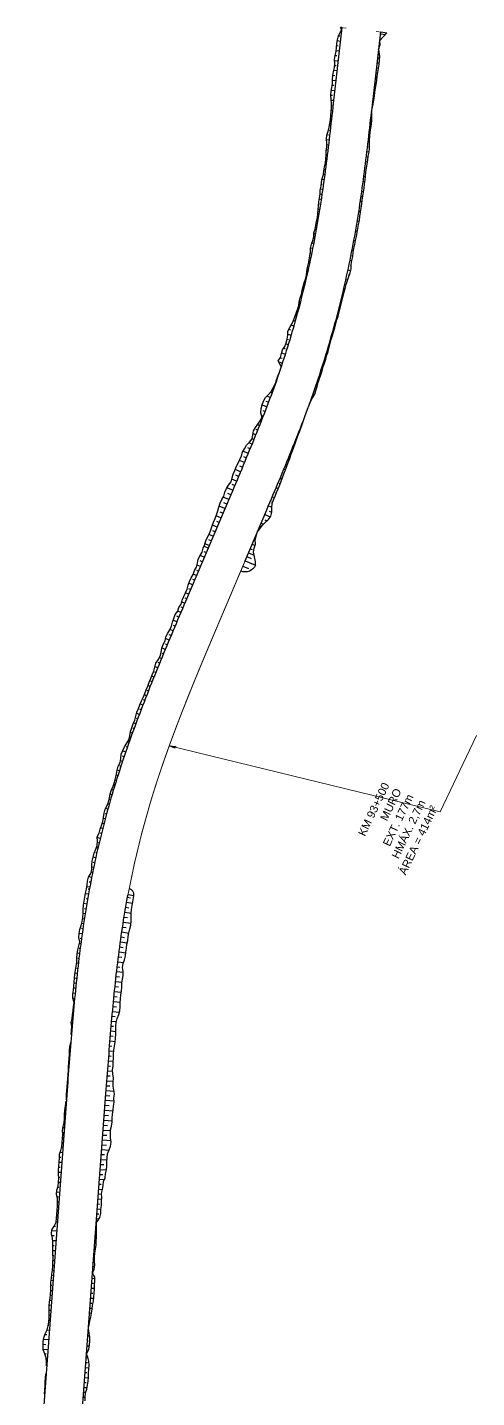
# Model space of a CAD drawing. Header units: metres. Extents: x 288738 to 324331, y 7399322 to 7465117.
# Drawn here: x 296490 to 296715, y 7460148 to 7460833 of the extents above; entities that cross this region are included whole.
import ezdxf

# ---------------------------------------------------------------- set-up
doc = ezdxf.new("R2010")
doc.units = ezdxf.units.M
doc.header["$LTSCALE"] = 10
for name, color, linetype in [('F-HZ-ATERRO-TALUDE', 110, 'Continuous'), ('F-HZ-MUROS', 210, 'Continuous'), ('F-HZ-PIANO-CORTE', 10, 'Continuous'), ('F-HZ-TALUDE', 2, 'Continuous')]:
    doc.layers.add(name, color=color, linetype=linetype)
doc.layers.add('U-HZ-MURO', color=210, linetype='Continuous', lineweight=13)
doc.layers.add('U-HZ-TEXTO-MUROS', color=2, linetype='Continuous', lineweight=0)
doc.styles.add('ARIAL', font='arial.ttf')
doc.styles.add('DIM', font='arial.ttf', dxfattribs={"width": 0.8})
doc.dimstyles.new('U-1_2000', dxfattribs={"dimscale": 2, "dimtxt": 1.5, "dimasz": 0.75, "dimexe": 0.75, "dimexo": 0.75, "dimgap": 0.25, "dimtad": 1, "dimzin": 4, "dimtxsty": 'DIM', "dimblk": 'ARCHTICK', "dimcen": 0.7, "dimdle": 0.75, "dimclrd": 256, "dimclre": 256, "dimclrt": 256, "dimaunit": 1, "dimadec": 3, "dimazin": 2, "dimtfac": 1, "dimtofl": 0, "dimtmove": 0, "dimatfit": 3, "dimldrblk": 'CLOSEDBLANK', "dimfxl": 0, "dimtolj": 1, "dimtzin": 0, "dimlwd": -1, "dimlwe": -1, "dimarcsym": 0})

# ---------------------------------------------------------------- blocks, each defined once
blk = doc.blocks.new('_ArchTick')
at = {"color": 0, "linetype": 'ByBlock', "const_width": 0.15}
blk.add_lwpolyline([(-0.5, -0.5), (0.5, 0.5)], dxfattribs=at)

msp = doc.modelspace()

# ---------------------------------------------------------------- linework, layer by layer
at = {"layer": 'F-HZ-ATERRO-TALUDE', "linetype": 'Continuous', "lineweight": -3}
for p, q in [((296666.79, 7460829.816), (296669.284, 7460829.531)), ((296666.898, 7460830.762), (296669.958, 7460830.413)), ((296665.703, 7460820.291), (296666.22, 7460820.232)), ((296666.123, 7460823.034), (296666.229, 7460823.022)), ((296666.296, 7460825.487), (296666.544, 7460825.459)), ((296664.862, 7460812.922), (296665.345, 7460812.867)), ((296665.145, 7460815.403), (296666.213, 7460815.282)), ((296665.429, 7460817.887), (296665.959, 7460817.826)), ((296664.296, 7460807.957), (296664.688, 7460807.913)), ((296664.579, 7460810.44), (296665.445, 7460810.341)), ((296663.446, 7460800.51), (296663.984, 7460800.448)), ((296663.729, 7460802.993), (296664.037, 7460802.958)), ((296664.012, 7460805.475), (296664.721, 7460805.394)), ((296662.597, 7460793.072), (296662.666, 7460793.064)), ((296662.879, 7460795.547), (296663.225, 7460795.507)), ((296663.162, 7460798.027), (296663.397, 7460798.001)), ((296611.691, 7460648.053), (296609.968, 7460648.692)), ((296612.555, 7460650.399), (296612.137, 7460650.552)), ((296613.409, 7460652.749), (296613.17, 7460652.835)), ((296609.933, 7460643.372), (296607.563, 7460644.274)), ((296609.039, 7460641.038), (296608.06, 7460641.414)), ((296610.817, 7460645.711), (296609.671, 7460646.142)), ((296630.083, 7460641.565), (296630.096, 7460641.56)), ((296630.946, 7460643.911), (296630.956, 7460643.908)), ((296606.306, 7460634.053), (296605.29, 7460634.457)), ((296607.225, 7460636.378), (296606.96, 7460636.482)), ((296608.136, 7460638.706), (296607.375, 7460639.003)), ((296629.21, 7460639.223), (296629.227, 7460639.217)), ((296604.447, 7460629.412), (296603.06, 7460629.972)), ((296605.38, 7460631.731), (296604.631, 7460632.031)), ((296600.657, 7460620.158), (296598.113, 7460621.213)), ((296601.612, 7460622.468), (296600.501, 7460622.927)), ((296602.563, 7460624.781), (296600.974, 7460625.432)), ((296603.508, 7460627.095), (296603.049, 7460627.282)), ((296598.734, 7460615.543), (296596.259, 7460616.578)), ((296597.767, 7460613.237), (296596.45, 7460613.791)), ((296599.698, 7460617.849), (296598.483, 7460618.356)), ((296594.851, 7460606.327), (296592.492, 7460607.326)), ((296596.797, 7460610.933), (296594.162, 7460612.044)), ((296595.825, 7460608.63), (296594.496, 7460609.191)), ((296592.9, 7460601.724), (296589.994, 7460602.957)), ((296591.923, 7460599.422), (296590.448, 7460600.049)), ((296593.876, 7460604.025), (296592.678, 7460604.533)), ((296588.992, 7460592.519), (296586.085, 7460593.753)), ((296590.946, 7460597.121), (296588.16, 7460598.304)), ((296589.969, 7460594.82), (296588.506, 7460595.441)), ((296587.039, 7460587.916), (296584.645, 7460588.932)), ((296588.016, 7460590.217), (296586.7, 7460590.776)), ((296583.131, 7460578.711), (296580.968, 7460579.63)), ((296585.085, 7460583.314), (296582.817, 7460584.276)), ((296584.108, 7460581.012), (296583.004, 7460581.481)), ((296586.062, 7460585.615), (296584.898, 7460586.109)), ((296580.639, 7460572.84), (296578.537, 7460573.733)), ((296581.178, 7460574.109), (296579.05, 7460575.012)), ((296582.155, 7460576.41), (296581.023, 7460576.89)), ((296602.622, 7460574.721), (296604.071, 7460574.106)), ((296603.533, 7460576.868), (296603.872, 7460576.724)), ((296578.686, 7460568.238), (296576.655, 7460569.099)), ((296577.709, 7460565.936), (296576.667, 7460566.379)), ((296579.663, 7460570.539), (296578.696, 7460570.949)), ((296599.14, 7460566.519), (296604.283, 7460564.336)), ((296600.001, 7460568.547), (296602.082, 7460567.664)), ((296600.799, 7460570.428), (296603.636, 7460569.224)), ((296601.66, 7460572.456), (296602.574, 7460572.068)), ((296574.778, 7460559.033), (296573.215, 7460559.696)), ((296575.755, 7460561.334), (296574.921, 7460561.688)), ((296576.732, 7460563.635), (296575.075, 7460564.339)), ((296597.972, 7460563.767), (296600.808, 7460562.563)), ((296572.825, 7460554.43), (296570.994, 7460555.207)), ((296571.848, 7460552.129), (296571.04, 7460552.472)), ((296573.802, 7460556.731), (296572.911, 7460557.109)), ((296568.917, 7460545.225), (296567.415, 7460545.863)), ((296569.894, 7460547.526), (296569.112, 7460547.858)), ((296570.871, 7460549.828), (296569.377, 7460550.462)), ((296565.989, 7460538.32), (296565.012, 7460538.734)), ((296566.964, 7460540.622), (296565.439, 7460541.269)), ((296567.941, 7460542.924), (296567.118, 7460543.273)), ((296563.069, 7460531.412), (296561.48, 7460532.082)), ((296565.014, 7460536.018), (296563.17, 7460536.799)), ((296564.04, 7460533.716), (296563.226, 7460534.06)), ((296561.131, 7460526.803), (296559.303, 7460527.569)), ((296560.166, 7460524.497), (296559.305, 7460524.856)), ((296562.099, 7460529.108), (296561.154, 7460529.505)), ((296557.289, 7460517.571), (296556.182, 7460518.027)), ((296559.203, 7460522.19), (296557.472, 7460522.91)), ((296558.244, 7460519.881), (296557.66, 7460520.123)), ((296555.389, 7460512.946), (296554.061, 7460513.488)), ((296556.337, 7460515.259), (296555.629, 7460515.55)), ((296552.575, 7460505.994), (296552.003, 7460506.223)), ((296553.508, 7460508.313), (296552.425, 7460508.75)), ((296554.446, 7460510.63), (296553.91, 7460510.848)), ((296549.809, 7460499.022), (296548.731, 7460499.445)), ((296550.725, 7460501.348), (296550.151, 7460501.575)), ((296551.646, 7460503.673), (296550.512, 7460504.124)), ((296547.099, 7460492.029), (296546.402, 7460492.295)), ((296547.995, 7460494.363), (296546.619, 7460494.894)), ((296548.899, 7460496.694), (296548.27, 7460496.938)), ((296544.457, 7460485.01), (296543.355, 7460485.418)), ((296545.33, 7460487.352), (296544.763, 7460487.565)), ((296546.211, 7460489.692), (296544.793, 7460490.229)), ((296541.888, 7460477.964), (296541.564, 7460478.079)), ((296542.736, 7460480.315), (296541.728, 7460480.681)), ((296543.591, 7460482.665), (296543.065, 7460482.857)), ((296539.403, 7460470.887), (296537.84, 7460471.425)), ((296540.22, 7460473.25), (296539.582, 7460473.473)), ((296541.05, 7460475.608), (296540.331, 7460475.862)), ((296537.007, 7460463.78), (296536.441, 7460463.967)), ((296537.796, 7460466.153), (296536.795, 7460466.487)), ((296538.594, 7460468.522), (296537.87, 7460468.768)), ((296534.714, 7460456.639), (296534.113, 7460456.828)), ((296535.467, 7460459.023), (296535.097, 7460459.141)), ((296536.232, 7460461.404), (296535.099, 7460461.771)), ((296532.526, 7460449.466), (296532.032, 7460449.612)), ((296533.244, 7460451.861), (296532.307, 7460452.143)), ((296533.973, 7460454.252), (296533.662, 7460454.348)), ((296530.456, 7460442.257), (296529.284, 7460442.583)), ((296531.133, 7460444.664), (296530.73, 7460444.778)), ((296531.823, 7460447.067), (296531.11, 7460447.274)), ((296529.141, 7460437.433), (296528.227, 7460437.677)), ((296529.791, 7460439.847), (296529.173, 7460440.016)), ((296527.267, 7460430.171), (296526.7, 7460430.313)), ((296527.879, 7460432.595), (296526.834, 7460432.862)), ((296528.504, 7460435.016), (296528.055, 7460435.133)), ((296525.513, 7460422.879), (296524.731, 7460423.061)), ((296526.669, 7460427.744), (296525.186, 7460428.105)), ((296526.085, 7460425.313), (296525.627, 7460425.422)), ((296524.408, 7460418.003), (296523.177, 7460418.275)), ((296523.877, 7460415.56), (296523.209, 7460415.704)), ((296524.954, 7460420.443), (296524.389, 7460420.571)), ((296522.36, 7460408.215), (296520.945, 7460408.495)), ((296523.358, 7460413.114), (296522.489, 7460413.296)), ((296522.853, 7460410.666), (296522.515, 7460410.735)), ((296521.416, 7460403.305), (296520.029, 7460403.564)), ((296521.224, 7460402.261), (296520.558, 7460402.384)), ((296521.882, 7460405.761), (296521.067, 7460405.918)), ((296519.922, 7460394.875), (296518.416, 7460395.129)), ((296520.776, 7460399.801), (296519.326, 7460400.061)), ((296520.344, 7460397.339), (296519.605, 7460397.467)), ((296539.868, 7460395.79), (296542.814, 7460395.267)), ((296540.315, 7460398.266), (296541.771, 7460397.999)), ((296540.584, 7460399.727), (296543.473, 7460399.188)), ((296519.113, 7460389.941), (296518.09, 7460390.103)), ((296519.513, 7460392.409), (296518.863, 7460392.515)), ((296538.612, 7460388.379), (296540.355, 7460388.097)), ((296539.015, 7460390.842), (296542.18, 7460390.313)), ((296539.435, 7460393.312), (296540.917, 7460393.057)), ((296517.99, 7460382.525), (296517.325, 7460382.622)), ((296518.353, 7460384.999), (296517.37, 7460385.146)), ((296518.729, 7460387.47), (296518.302, 7460387.536)), ((296537.464, 7460380.949), (296540.987, 7460380.43)), ((296537.836, 7460383.43), (296539.695, 7460383.147)), ((296538.219, 7460385.909), (296541.99, 7460385.318)), ((296517.636, 7460380.051), (296516.118, 7460380.264)), ((296516.96, 7460375.096), (296516.244, 7460375.191)), ((296517.293, 7460377.574), (296516.65, 7460377.662)), ((296536.754, 7460375.972), (296540.146, 7460375.503)), ((296537.104, 7460378.46), (296538.833, 7460378.214)), ((296516.323, 7460370.137), (296515.215, 7460370.275)), ((296516.017, 7460367.656), (296515.514, 7460367.717)), ((296516.637, 7460372.617), (296516.157, 7460372.679)), ((296535.77, 7460368.503), (296537.436, 7460368.294)), ((296536.087, 7460370.991), (296539.406, 7460370.56)), ((296536.415, 7460373.482), (296538.083, 7460373.259)), ((296515.722, 7460365.173), (296514.817, 7460365.28)), ((296515.434, 7460362.69), (296514.941, 7460362.746)), ((296534.887, 7460361.176), (296538.174, 7460360.798)), ((296535.169, 7460363.589), (296536.509, 7460363.43)), ((296535.467, 7460366.061), (296538.349, 7460365.709)), ((296514.618, 7460355.235), (296513.533, 7460355.348)), ((296515.155, 7460360.206), (296514.015, 7460360.332)), ((296514.881, 7460357.721), (296514.322, 7460357.781)), ((296534.064, 7460353.719), (296535.727, 7460353.543)), ((296534.331, 7460356.21), (296537.574, 7460355.858)), ((296534.606, 7460358.699), (296536.314, 7460358.508)), ((296514.111, 7460350.26), (296513.088, 7460350.362)), ((296513.866, 7460347.772), (296513.394, 7460347.818)), ((296514.361, 7460352.748), (296513.849, 7460352.8)), ((296533.554, 7460348.732), (296535.197, 7460348.568)), ((296533.806, 7460351.225), (296537.193, 7460350.878)), ((296513.17, 7460340.305), (296512.93, 7460340.326)), ((296513.396, 7460342.795), (296513.296, 7460342.804)), ((296513.629, 7460345.284), (296513.501, 7460345.296)), ((296532.838, 7460341.271), (296536.36, 7460340.946)), ((296533.07, 7460343.755), (296534.871, 7460343.585)), ((296533.308, 7460346.236), (296536.645, 7460345.912)), ((296512.731, 7460335.324), (296512.252, 7460335.365)), ((296512.948, 7460337.815), (296512.779, 7460337.83)), ((296532.183, 7460333.937), (296533.301, 7460333.841)), ((296532.4, 7460336.425), (296534.78, 7460336.215)), ((296532.618, 7460338.856), (296534.07, 7460338.725)), ((296512.311, 7460330.342), (296512.211, 7460330.35)), ((296512.519, 7460332.833), (296512.446, 7460332.839)), ((296531.559, 7460326.469), (296534.094, 7460326.263)), ((296531.764, 7460328.964), (296533.054, 7460328.857)), ((296531.972, 7460331.452), (296534.424, 7460331.245)), ((296511.513, 7460320.374), (296511.278, 7460320.392)), ((296511.708, 7460322.866), (296511.533, 7460322.88)), ((296511.906, 7460325.358), (296511.849, 7460325.363)), ((296531.16, 7460321.488), (296533.434, 7460321.309)), ((296531.358, 7460323.981), (296532.537, 7460323.886)), ((296511.13, 7460315.388), (296510.877, 7460315.408)), ((296511.32, 7460317.881), (296511.254, 7460317.886)), ((296530.582, 7460314.01), (296531.849, 7460313.914)), ((296530.772, 7460316.502), (296533.223, 7460316.314)), ((296530.964, 7460318.995), (296532.134, 7460318.904)), ((296530.024, 7460306.597), (296533.088, 7460306.369)), ((296530.21, 7460309.075), (296531.666, 7460308.966)), ((296530.395, 7460311.531), (296532.872, 7460311.344)), ((296529.478, 7460299.26), (296531.54, 7460299.106)), ((296529.66, 7460301.717), (296533.6, 7460301.424)), ((296529.839, 7460304.115), (296531.471, 7460303.994)), ((296529.112, 7460294.344), (296531.2, 7460294.189)), ((296529.295, 7460296.806), (296533.597, 7460296.487)), ((296528.559, 7460286.893), (296532.66, 7460286.588)), ((296528.743, 7460289.368), (296530.723, 7460289.221)), ((296528.927, 7460291.854), (296533.083, 7460291.545)), ((296528.007, 7460279.466), (296529.893, 7460279.326)), ((296528.192, 7460281.955), (296531.837, 7460281.684)), ((296528.375, 7460284.424), (296530.353, 7460284.277)), ((296527.465, 7460272.171), (296531.031, 7460271.906)), ((296527.642, 7460274.553), (296529.78, 7460274.394)), ((296527.825, 7460277.018), (296532.024, 7460276.706)), ((296526.915, 7460264.775), (296528.406, 7460264.664)), ((296527.1, 7460267.265), (296530.027, 7460267.048)), ((296527.286, 7460269.757), (296528.786, 7460269.646)), ((296526.546, 7460259.803), (296527.923, 7460259.701)), ((296526.73, 7460262.283), (296529.72, 7460262.061)), ((296525.999, 7460252.437), (296527.868, 7460252.298)), ((296526.184, 7460254.926), (296527.181, 7460254.852)), ((296526.365, 7460257.361), (296528.787, 7460257.181)), ((296525.448, 7460245.019), (296526.365, 7460244.951)), ((296525.633, 7460247.51), (296527.361, 7460247.382)), ((296525.817, 7460249.99), (296526.561, 7460249.935)), ((296524.903, 7460237.69), (296526.055, 7460237.605)), ((296525.08, 7460240.066), (296526.013, 7460239.996)), ((296525.263, 7460242.534), (296526.962, 7460242.408)), ((296522.322, 7460202.947), (296523.763, 7460202.84)), ((296522.507, 7460205.439), (296523.22, 7460205.386)), ((296522.691, 7460207.923), (296524.003, 7460207.826)), ((296521.951, 7460197.964), (296523.461, 7460197.852)), ((296522.137, 7460200.455), (296522.899, 7460200.399)), ((296521.398, 7460190.514), (296521.888, 7460190.478)), ((296521.583, 7460193.007), (296522.617, 7460192.93)), ((296521.767, 7460195.488), (296522.385, 7460195.442)), ((296521.032, 7460185.595), (296521.134, 7460185.587)), ((296521.215, 7460188.047), (296521.849, 7460188)), ((296519.376, 7460163.299), (296520.959, 7460163.182)), ((296519.561, 7460165.786), (296520.299, 7460165.731)), ((296519.739, 7460168.184), (296520.586, 7460168.121)), ((296518.821, 7460155.827), (296519.692, 7460155.763)), ((296519.006, 7460158.317), (296520.753, 7460158.187)), ((296519.191, 7460160.807), (296520.01, 7460160.747)), ((296518.272, 7460148.443), (296519.188, 7460148.375)), ((296518.456, 7460150.924), (296518.9, 7460150.891)), ((296518.637, 7460153.356), (296520.066, 7460153.25))]:
    msp.add_line(p, q, dxfattribs=at)
at = {"layer": 'F-HZ-MUROS', "linetype": 'Continuous', "lineweight": -3, "const_width": 0.5}
msp.add_lwpolyline([(296540.584, 7460399.727, -0.0266276), (296551.629, 7460445.292, -0.0051084), (296554.435, 7460454.324, -0.0047587), (296557.643, 7460463.972, -0.0040513), (296560.759, 7460472.821, -0.0036873), (296564.339, 7460482.504, -0.0029588), (296567.653, 7460491.116, -0.002589), (296571.555, 7460500.93, -0.0018519), (296574.888, 7460509.099, -0.0014807), (296579.13, 7460519.303, -0.0007409), (296581.707, 7460525.425, -0.0003702), (296586.901, 7460537.686), (296599.128, 7460566.489)], format="xyb", dxfattribs=at)
at = {"layer": 'F-HZ-PIANO-CORTE'}
for p, q in [((296647.523, 7460832.973), (296646.866, 7460833.048)), ((296645.272, 7460826.42), (296646.756, 7460826.251)), ((296645.802, 7460828.863), (296646.42, 7460828.792)), ((296644.704, 7460821.467), (296646.191, 7460821.297)), ((296644.841, 7460823.96), (296645.657, 7460823.867)), ((296643.872, 7460816.576), (296645.63, 7460816.376)), ((296643.886, 7460814.087), (296644.618, 7460814.003)), ((296644.111, 7460819.056), (296645.011, 7460818.954)), ((296642.794, 7460806.676), (296644.501, 7460806.481)), ((296643.047, 7460809.161), (296643.916, 7460809.062)), ((296643.464, 7460811.625), (296645.067, 7460811.443)), ((296642.027, 7460799.229), (296642.84, 7460799.136)), ((296642.246, 7460801.717), (296643.935, 7460801.524)), ((296642.64, 7460804.185), (296643.429, 7460804.095)), ((296642.208, 7460796.737), (296643.374, 7460796.604)), ((296642.335, 7460794.241), (296642.715, 7460794.198)), ((296641.712, 7460786.776), (296642.244, 7460786.715)), ((296642.048, 7460789.253), (296642.288, 7460789.226)), ((296642.238, 7460791.746), (296642.812, 7460791.68)), ((296661.768, 7460785.816), (296662.352, 7460785.749)), ((296662.275, 7460788.271), (296662.498, 7460788.245)), ((296640.123, 7460779.463), (296640.754, 7460779.389)), ((296640.828, 7460781.862), (296641.671, 7460781.763)), ((296641.331, 7460784.306), (296641.645, 7460784.269)), ((296661.198, 7460780.859), (296661.628, 7460780.809)), ((296661.213, 7460778.349), (296661.516, 7460778.313)), ((296661.79, 7460783.299), (296662.096, 7460783.263)), ((296639.69, 7460772.012), (296640.501, 7460771.913)), ((296639.825, 7460776.989), (296641.093, 7460776.839)), ((296639.918, 7460774.492), (296640.359, 7460774.439)), ((296660.618, 7460775.904), (296661.322, 7460775.821)), ((296660.783, 7460773.377), (296661.241, 7460773.323)), ((296639.076, 7460764.561), (296639.325, 7460764.529)), ((296639.474, 7460767.028), (296639.889, 7460766.976)), ((296639.589, 7460769.524), (296639.894, 7460769.486)), ((296659.42, 7460766.001), (296660.284, 7460765.894)), ((296660.028, 7460770.956), (296661.074, 7460770.83)), ((296660.185, 7460768.424), (296660.644, 7460768.367)), ((296638.254, 7460759.629), (296638.589, 7460759.584)), ((296638.648, 7460762.098), (296639.253, 7460762.019)), ((296658.791, 7460761.046), (296659.57, 7460760.945)), ((296658.872, 7460758.516), (296659.277, 7460758.463)), ((296659.529, 7460763.47), (296659.95, 7460763.416)), ((296636.814, 7460752.288), (296637.899, 7460752.132)), ((296637.173, 7460754.759), (296637.711, 7460754.684)), ((296637.598, 7460757.218), (296638.592, 7460757.083)), ((296657.456, 7460751.147), (296658.288, 7460751.03)), ((296658.137, 7460756.094), (296658.966, 7460755.982)), ((296658.226, 7460753.561), (296658.652, 7460753.502)), ((296635.846, 7460744.871), (296636.32, 7460744.798)), ((296636.253, 7460747.328), (296637.172, 7460747.19)), ((296636.608, 7460749.8), (296637.075, 7460749.732)), ((296656.742, 7460746.204), (296657.591, 7460746.079)), ((296657.518, 7460748.615), (296657.933, 7460748.555)), ((296635.127, 7460737.412), (296635.597, 7460737.332)), ((296635.438, 7460739.889), (296635.723, 7460739.842)), ((296635.692, 7460742.376), (296636.407, 7460742.262)), ((296655.991, 7460741.268), (296656.847, 7460741.135)), ((296656.078, 7460738.729), (296656.554, 7460738.653)), ((296656.809, 7460743.669), (296657.246, 7460743.603)), ((296634.185, 7460732.507), (296634.741, 7460732.407)), ((296634.58, 7460734.973), (296634.878, 7460734.921)), ((296654.369, 7460731.425), (296655.291, 7460731.264)), ((296655.202, 7460736.344), (296656.214, 7460736.178)), ((296655.254, 7460733.806), (296655.717, 7460733.728)), ((296632.531, 7460725.305), (296632.956, 7460725.222)), ((296633.306, 7460727.677), (296633.849, 7460727.574)), ((296633.424, 7460730.152), (296633.862, 7460730.071)), ((296653.394, 7460723.994), (296653.759, 7460723.925)), ((296653.489, 7460726.514), (296654.338, 7460726.357)), ((296654.391, 7460728.886), (296654.848, 7460728.804)), ((296631.346, 7460717.937), (296631.896, 7460717.821)), ((296631.676, 7460720.415), (296632.041, 7460720.34)), ((296631.846, 7460722.905), (296632.898, 7460722.695)), ((296651.585, 7460716.723), (296652.456, 7460716.545)), ((296652.526, 7460719.079), (296652.973, 7460718.99)), ((296652.56, 7460721.614), (296653.326, 7460721.465)), ((296629.899, 7460710.59), (296630.097, 7460710.545)), ((296630.262, 7460713.063), (296630.841, 7460712.935)), ((296630.904, 7460715.479), (296631.139, 7460715.428)), ((296650.569, 7460711.881), (296651.893, 7460711.597)), ((296651.591, 7460714.182), (296652.101, 7460714.075)), ((296628.099, 7460703.324), (296628.582, 7460703.206)), ((296628.78, 7460705.729), (296628.973, 7460705.683)), ((296629.456, 7460708.135), (296629.737, 7460708.07)), ((296649.282, 7460704.542), (296649.61, 7460704.466)), ((296649.505, 7460707.043), (296650.348, 7460706.853)), ((296650.643, 7460709.316), (296651.245, 7460709.184)), ((296626.166, 7460696.082), (296626.46, 7460696.006)), ((296626.884, 7460698.476), (296627.376, 7460698.352)), ((296627.469, 7460700.906), (296627.727, 7460700.842)), ((296647.22, 7460697.332), (296647.725, 7460697.208)), ((296648.094, 7460699.689), (296648.38, 7460699.621)), ((296648.387, 7460702.186), (296649.022, 7460702.037)), ((296624.941, 7460691.274), (296625.212, 7460691.2)), ((296625.802, 7460693.62), (296626.128, 7460693.534)), ((296645.616, 7460690.01), (296645.852, 7460689.948)), ((296646.005, 7460692.489), (296646.469, 7460692.371)), ((296646.888, 7460694.841), (296647.157, 7460694.774)), ((296622.238, 7460684.301), (296623.485, 7460683.944)), ((296623.363, 7460686.531), (296623.76, 7460686.419)), ((296624.147, 7460688.904), (296624.826, 7460688.717)), ((296643.433, 7460682.836), (296643.869, 7460682.715)), ((296644.316, 7460685.185), (296644.538, 7460685.124)), ((296644.742, 7460687.657), (296645.201, 7460687.534)), ((296620.208, 7460677.297), (296620.814, 7460677.114)), ((296620.452, 7460679.783), (296622.126, 7460679.285)), ((296620.956, 7460682.156), (296621.884, 7460681.885)), ((296641.582, 7460675.572), (296641.785, 7460675.513)), ((296642.075, 7460678.029), (296642.459, 7460677.919)), ((296642.972, 7460680.371), (296643.185, 7460680.31)), ((296617.371, 7460670.389), (296619.203, 7460669.804)), ((296618.342, 7460672.677), (296619.148, 7460672.425)), ((296619.403, 7460674.931), (296620.688, 7460674.535)), ((296640.206, 7460670.769), (296640.461, 7460670.692)), ((296640.672, 7460673.237), (296641.114, 7460673.105)), ((296616.007, 7460665.863), (296617.738, 7460665.292)), ((296616.745, 7460667.98), (296617.592, 7460667.705)), ((296637.723, 7460663.696), (296638.279, 7460663.518)), ((296638.774, 7460665.983), (296639.07, 7460665.89)), ((296639.22, 7460668.459), (296639.769, 7460668.29)), ((296615.518, 7460658.814), (296615.532, 7460658.809)), ((296635.647, 7460656.497), (296635.903, 7460656.411)), ((296636.179, 7460658.95), (296636.751, 7460658.761)), ((296637.261, 7460661.222), (296637.565, 7460661.123)), ((296632.959, 7460649.518), (296633.67, 7460649.267)), ((296634.153, 7460651.735), (296634.526, 7460651.605)), ((296634.59, 7460654.22), (296635.189, 7460654.016)), ((296632.286, 7460647.147), (296632.437, 7460647.093)), ((296627.798, 7460635.494), (296627.92, 7460635.448)), ((296625.212, 7460628.456), (296625.341, 7460628.405)), ((296625.997, 7460630.833), (296626.238, 7460630.739)), ((296626.991, 7460633.127), (296627.081, 7460633.093)), ((296622.302, 7460621.548), (296622.731, 7460621.375)), ((296623.403, 7460623.797), (296623.571, 7460623.729)), ((296624.163, 7460626.184), (296624.453, 7460626.068)), ((296619.835, 7460614.466), (296620.202, 7460614.315)), ((296620.418, 7460616.927), (296621.074, 7460616.658)), ((296621.627, 7460619.128), (296621.891, 7460619.02)), ((296616.59, 7460607.7), (296617.505, 7460607.317)), ((296617.971, 7460609.83), (296618.388, 7460609.656)), ((296618.513, 7460612.31), (296619.286, 7460611.989)), ((296614.225, 7460600.565), (296614.767, 7460600.336)), ((296614.655, 7460603.095), (296615.667, 7460602.668)), ((296616.124, 7460605.187), (296616.625, 7460604.977)), ((296610.792, 7460593.971), (296612.49, 7460593.25)), ((296612.32, 7460595.944), (296612.905, 7460595.696)), ((296612.709, 7460598.493), (296613.819, 7460598.023)), ((296608.92, 7460589.558), (296611.671, 7460588.39)), ((296609.031, 7460586.93), (296610.07, 7460586.489)), ((296611.127, 7460591.284), (296612.377, 7460590.754)), ((296606.438, 7460582.921), (296606.722, 7460582.801)), ((296607.093, 7460585.254), (296608.272, 7460584.754)), ((296510.523, 7460308.042), (296510.55, 7460308.04)), ((296510.733, 7460310.533), (296510.763, 7460310.531)), ((296509.829, 7460300.574), (296510.02, 7460300.56)), ((296510.065, 7460303.063), (296510.135, 7460303.058)), ((296510.276, 7460305.554), (296510.391, 7460305.546)), ((296509.169, 7460293.118), (296509.318, 7460293.107)), ((296509.751, 7460298.08), (296509.793, 7460298.077)), ((296508.684, 7460285.647), (296508.911, 7460285.63)), ((296508.796, 7460288.142), (296508.946, 7460288.131)), ((296508.86, 7460290.64), (296509.281, 7460290.609)), ((296507.812, 7460278.241), (296508.086, 7460278.221)), ((296507.863, 7460280.739), (296508.544, 7460280.688)), ((296508.112, 7460283.214), (296508.42, 7460283.191)), ((296507.379, 7460273.267), (296507.684, 7460273.244)), ((296507.647, 7460275.747), (296508.174, 7460275.707)), ((296506.136, 7460265.924), (296507.44, 7460265.827)), ((296506.342, 7460268.414), (296506.984, 7460268.366)), ((296506.708, 7460270.86), (296507.808, 7460270.779)), ((296505.796, 7460260.941), (296507.07, 7460260.846)), ((296505.916, 7460263.434), (296506.585, 7460263.384)), ((296505.946, 7460258.446), (296506.416, 7460258.411)), ((296504.916, 7460251.054), (296506.334, 7460250.948)), ((296505.468, 7460253.487), (296505.993, 7460253.448)), ((296505.842, 7460255.955), (296506.702, 7460255.891)), ((296505.083, 7460248.603), (296505.619, 7460248.563)), ((296505.302, 7460246.125), (296505.972, 7460246.076)), ((296504.898, 7460238.639), (296505.157, 7460238.62)), ((296505.045, 7460241.134), (296505.602, 7460241.093)), ((296505.225, 7460243.627), (296505.506, 7460243.606)), ((296502.489, 7460231.723), (296504.893, 7460231.545)), ((296503.628, 7460233.921), (296504.345, 7460233.868)), ((296504.719, 7460236.145), (296505.232, 7460236.107)), ((296524.606, 7460233.685), (296524.825, 7460233.669)), ((296524.626, 7460231.186), (296524.83, 7460231.17)), ((296502.524, 7460229.255), (296503.617, 7460229.174)), ((296502.911, 7460226.797), (296504.531, 7460226.677)), ((296503.017, 7460224.299), (296503.682, 7460224.25)), ((296523.866, 7460223.732), (296524.518, 7460223.684)), ((296524.236, 7460228.71), (296524.747, 7460228.672)), ((296524.364, 7460226.196), (296524.677, 7460226.173)), ((296502.931, 7460221.802), (296504.162, 7460221.71)), ((296502.958, 7460219.305), (296503.468, 7460219.267)), ((296503.003, 7460216.815), (296503.794, 7460216.756)), ((296523.497, 7460218.763), (296523.771, 7460218.742)), ((296523.884, 7460221.236), (296524.087, 7460221.221)), ((296502.828, 7460211.824), (296503.424, 7460211.779)), ((296502.972, 7460214.318), (296503.291, 7460214.294)), ((296523.11, 7460211.359), (296523.272, 7460211.347)), ((296523.129, 7460213.81), (296523.868, 7460213.755)), ((296523.592, 7460216.269), (296523.872, 7460216.248)), ((296501.973, 7460204.382), (296502.422, 7460204.349)), ((296502.119, 7460206.876), (296503.055, 7460206.806)), ((296502.423, 7460209.357), (296502.831, 7460209.327)), ((296501.493, 7460196.903), (296502.314, 7460196.842)), ((296501.769, 7460199.387), (296502.134, 7460199.36)), ((296501.891, 7460201.883), (296502.685, 7460201.824)), ((296501.083, 7460191.924), (296501.944, 7460191.86)), ((296501.12, 7460189.426), (296501.44, 7460189.402)), ((296501.199, 7460194.42), (296501.664, 7460194.386)), ((296500.648, 7460184.457), (296501.019, 7460184.43)), ((296500.99, 7460186.929), (296501.575, 7460186.886)), ((296498.262, 7460177.413), (296500.856, 7460177.22)), ((296498.942, 7460179.811), (296499.99, 7460179.733)), ((296500.104, 7460182.02), (296501.207, 7460181.938)), ((296520.55, 7460179.103), (296521.425, 7460179.038)), ((296520.867, 7460181.512), (296521.004, 7460181.502)), ((296520.885, 7460176.592), (296521.403, 7460176.553)), ((296498.097, 7460174.93), (296499.385, 7460174.834)), ((296498.192, 7460172.432), (296500.488, 7460172.261)), ((296499.024, 7460170.088), (296499.672, 7460170.04)), ((296520.181, 7460174.138), (296521.164, 7460174.065)), ((296520.287, 7460171.676), (296520.573, 7460171.655)), ((296499.69, 7460167.688), (296500.146, 7460167.654)), ((296499.764, 7460165.191), (296499.863, 7460165.184)), ((296499.115, 7460155.216), (296499.168, 7460155.212)), ((296499.245, 7460157.71), (296499.406, 7460157.699)), ((296498.807, 7460150.231), (296498.829, 7460150.229)), ((296498.989, 7460152.724), (296499.036, 7460152.72))]:
    msp.add_line(p, q, dxfattribs=at)
at = {"layer": 'F-HZ-TALUDE', "linetype": 'Continuous', "lineweight": -3}
msp.add_line((296647.393, 7460831.833), (296646.866, 7460833.048), dxfattribs=at)
at = {"layer": 'F-HZ-TALUDE', "linetype": 'Continuous', "lineweight": -3, "flags": 128}
for points in [[(296647.523, 7460832.973), (296643.184, 7460794.944), (296642.957, 7460792.957), (296642.731, 7460790.97), (296642.504, 7460788.985), (296642.276, 7460787.002), (296642.049, 7460785.02), (296641.82, 7460783.039), (296641.59, 7460781.06), (296641.358, 7460779.082), (296641.125, 7460777.106), (296640.89, 7460775.131), (296640.652, 7460773.158), (296640.412, 7460771.187), (296640.169, 7460769.217), (296639.924, 7460767.249), (296639.675, 7460765.283), (296639.422, 7460763.319), (296639.166, 7460761.356), (296638.906, 7460759.396), (296638.641, 7460757.437), (296638.372, 7460755.48), (296638.098, 7460753.525), (296637.819, 7460751.573), (296637.535, 7460749.622), (296637.245, 7460747.673), (296636.95, 7460745.727), (296636.648, 7460743.783), (296636.341, 7460741.841), (296636.026, 7460739.902), (296635.705, 7460737.965), (296635.376, 7460736.031), (296635.041, 7460734.099), (296634.698, 7460732.169), (296634.348, 7460730.241), (296633.989, 7460728.314), (296633.623, 7460726.388), (296633.249, 7460724.464), (296632.868, 7460722.542), (296632.479, 7460720.621), (296632.082, 7460718.701), (296631.677, 7460716.784), (296631.265, 7460714.867), (296630.845, 7460712.953), (296630.417, 7460711.04), (296629.982, 7460709.129), (296629.54, 7460707.22), (296629.089, 7460705.312), (296628.631, 7460703.406), (296628.165, 7460701.503), (296627.692, 7460699.601), (296627.211, 7460697.701), (296626.723, 7460695.802), (296626.226, 7460693.906), (296625.723, 7460692.012), (296625.212, 7460690.12), (296624.693, 7460688.23), (296624.166, 7460686.342), (296623.632, 7460684.456), (296623.091, 7460682.572), (296622.542, 7460680.691), (296621.985, 7460678.811), (296621.421, 7460676.934), (296620.85, 7460675.059), (296620.271, 7460673.187), (296619.684, 7460671.317), (296619.09, 7460669.449), (296618.489, 7460667.583), (296617.88, 7460665.72), (296617.264, 7460663.86), (296616.64, 7460662.002), (296616.009, 7460660.146), (296615.37, 7460658.293), (296614.724, 7460656.443), (296614.07, 7460654.595), (296613.409, 7460652.749), (296612.74, 7460650.904), (296612.065, 7460649.06), (296611.382, 7460647.218), (296610.692, 7460645.377), (296609.995, 7460643.536), (296609.293, 7460641.697), (296608.584, 7460639.859), (296607.87, 7460638.021), (296607.15, 7460636.185), (296606.424, 7460634.349), (296605.694, 7460632.513), (296604.958, 7460630.678), (296604.218, 7460628.844), (296603.474, 7460627.01), (296602.725, 7460625.176), (296601.973, 7460623.342), (296601.216, 7460621.509), (296600.457, 7460619.675), (296599.694, 7460617.841), (296598.928, 7460616.007), (296598.16, 7460614.173), (296597.389, 7460612.338), (296596.616, 7460610.503), (296595.841, 7460608.667), (296595.064, 7460606.83), (296594.286, 7460604.993), (296593.507, 7460603.154), (296592.726, 7460601.315), (296591.945, 7460599.474), (296569.283, 7460546.085), (296568.501, 7460544.244), (296567.719, 7460542.402), (296566.938, 7460540.559), (296566.156, 7460538.715), (296565.374, 7460536.87), (296564.593, 7460535.024), (296563.813, 7460533.177), (296563.033, 7460531.328), (296562.254, 7460529.478), (296561.476, 7460527.627), (296560.7, 7460525.774), (296559.925, 7460523.92), (296559.151, 7460522.064), (296558.379, 7460520.206), (296557.609, 7460518.347), (296556.842, 7460516.486), (296556.076, 7460514.623), (296555.312, 7460512.758), (296554.552, 7460510.89), (296553.794, 7460509.022), (296553.039, 7460507.15), (296552.287, 7460505.277), (296551.538, 7460503.401), (296550.793, 7460501.523), (296550.052, 7460499.643), (296549.313, 7460497.76), (296548.58, 7460495.874), (296547.85, 7460493.987), (296547.125, 7460492.096), (296546.404, 7460490.203), (296545.687, 7460488.307), (296544.977, 7460486.408), (296544.27, 7460484.507), (296543.568, 7460482.603), (296542.873, 7460480.695), (296542.181, 7460478.786), (296541.498, 7460476.872), (296540.819, 7460474.956), (296540.145, 7460473.037), (296539.481, 7460471.114), (296538.82, 7460469.189), (296538.167, 7460467.261), (296537.521, 7460465.329), (296536.879, 7460463.395), (296536.249, 7460461.456), (296535.623, 7460459.515), (296535.005, 7460457.57), (296534.396, 7460455.622), (296533.793, 7460453.671), (296533.2, 7460451.716), (296532.612, 7460449.758), (296532.035, 7460447.797), (296531.466, 7460445.833), (296530.906, 7460443.867), (296530.355, 7460441.898), (296529.813, 7460439.927), (296529.279, 7460437.954), (296528.755, 7460435.978), (296528.239, 7460433.999), (296527.731, 7460432.019), (296527.233, 7460430.036), (296526.744, 7460428.051), (296526.263, 7460426.064), (296525.791, 7460424.075), (296525.328, 7460422.083), (296524.874, 7460420.09), (296524.428, 7460418.095), (296523.992, 7460416.097), (296523.564, 7460414.098), (296523.146, 7460412.097), (296522.736, 7460410.094), (296522.335, 7460408.089), (296521.943, 7460406.083), (296521.56, 7460404.075), (296521.416, 7460403.305), (296521.189, 7460402.065), (296520.821, 7460400.056), (296520.467, 7460398.045), (296520.118, 7460396.034), (296519.778, 7460394.022), (296519.447, 7460392.01), (296519.122, 7460389.997), (296518.807, 7460387.984), (296518.499, 7460385.97), (296518.197, 7460383.957), (296517.905, 7460381.943), (296517.618, 7460379.929), (296517.339, 7460377.915), (296517.067, 7460375.9), (296516.799, 7460373.886), (296516.541, 7460371.872), (296516.288, 7460369.858), (296516.039, 7460367.844), (296515.799, 7460365.83), (296515.563, 7460363.817), (296515.333, 7460361.803), (296515.108, 7460359.79), (296514.887, 7460357.777), (296514.674, 7460355.765), (296514.464, 7460353.753), (296514.258, 7460351.741), (296514.058, 7460349.73), (296513.86, 7460347.719), (296513.668, 7460345.709), (296513.48, 7460343.699), (296513.294, 7460341.69), (296513.114, 7460339.681), (296512.936, 7460337.673), (296512.761, 7460335.666), (296512.589, 7460333.659), (296512.42, 7460331.653), (296512.254, 7460329.648), (296512.09, 7460327.643), (296511.928, 7460325.639), (296511.769, 7460323.636), (296511.611, 7460321.633), (296511.455, 7460319.631), (296511.301, 7460317.63), (296511.148, 7460315.63), (296510.997, 7460313.63), (296510.846, 7460311.632), (296510.696, 7460309.634), (296510.547, 7460307.637), (296510.398, 7460305.641), (296510.25, 7460303.645), (296510.102, 7460301.651), (296490.244, 7460034.387)], [(296599.128, 7460566.489), (296609.895, 7460591.855), (296610.676, 7460593.697), (296611.458, 7460595.54), (296612.24, 7460597.384), (296613.022, 7460599.229), (296613.803, 7460601.076), (296614.584, 7460602.925), (296615.363, 7460604.776), (296616.141, 7460606.628), (296616.918, 7460608.483), (296617.694, 7460610.339), (296618.467, 7460612.198), (296619.238, 7460614.059), (296620.006, 7460615.923), (296620.772, 7460617.789), (296621.535, 7460619.657), (296622.294, 7460621.528), (296623.05, 7460623.403), (296623.803, 7460625.279), (296624.551, 7460627.159), (296625.295, 7460629.042), (296626.034, 7460630.928), (296626.769, 7460632.817), (296627.499, 7460634.71), (296628.223, 7460636.606), (296628.942, 7460638.505), (296629.654, 7460640.408), (296630.361, 7460642.315), (296631.062, 7460644.225), (296631.755, 7460646.139), (296632.442, 7460648.057), (296633.121, 7460649.978), (296633.793, 7460651.903), (296634.457, 7460653.829), (296635.114, 7460655.759), (296635.762, 7460657.691), (296636.403, 7460659.625), (296637.036, 7460661.563), (296637.662, 7460663.502), (296638.279, 7460665.444), (296638.889, 7460667.389), (296639.491, 7460669.336), (296640.085, 7460671.285), (296640.672, 7460673.237), (296641.25, 7460675.191), (296641.821, 7460677.148), (296642.384, 7460679.106), (296642.939, 7460681.067), (296643.487, 7460683.031), (296644.026, 7460684.996), (296644.558, 7460686.963), (296645.082, 7460688.933), (296645.597, 7460690.904), (296646.105, 7460692.878), (296646.605, 7460694.854), (296647.098, 7460696.832), (296647.582, 7460698.811), (296648.058, 7460700.793), (296648.526, 7460702.776), (296648.987, 7460704.761), (296649.439, 7460706.749), (296649.884, 7460708.738), (296650.321, 7460710.728), (296650.749, 7460712.721), (296651.17, 7460714.715), (296651.582, 7460716.711), (296651.987, 7460718.708), (296652.384, 7460720.707), (296652.772, 7460722.708), (296653.153, 7460724.71), (296653.526, 7460726.713), (296653.89, 7460728.718), (296654.247, 7460730.725), (296654.596, 7460732.732), (296654.936, 7460734.74), (296655.269, 7460736.747), (296655.594, 7460738.754), (296655.913, 7460740.762), (296656.224, 7460742.769), (296656.529, 7460744.775), (296656.828, 7460746.782), (296657.12, 7460748.788), (296657.406, 7460750.794), (296657.687, 7460752.799), (296657.963, 7460754.804), (296658.234, 7460756.808), (296658.5, 7460758.811), (296658.761, 7460760.814), (296659.018, 7460762.816), (296659.272, 7460764.817), (296659.522, 7460766.818), (296659.768, 7460768.817), (296660.011, 7460770.816), (296660.251, 7460772.814), (296660.489, 7460774.81), (296660.725, 7460776.806), (296660.958, 7460778.801), (296661.19, 7460780.795), (296661.42, 7460782.787), (296661.649, 7460784.779), (296661.877, 7460786.769), (296662.105, 7460788.758), (296662.332, 7460790.746), (296662.558, 7460792.733), (296666.898, 7460830.762)], [(296617.175, 7460663.595), (296615.714, 7460666.433), (296616.838, 7460668.119), (296617.254, 7460670.037), (296617.871, 7460671.889), (296618.903, 7460673.613), (296619.598, 7460675.444), (296620.209, 7460677.301), (296620.444, 7460679.271), (296620.473, 7460681.299), (296621.456, 7460683.046), (296622.531, 7460684.77), (296623.379, 7460686.563), (296623.999, 7460688.422), (296624.571, 7460690.294), (296625.265, 7460692.135), (296625.933, 7460693.984), (296626.127, 7460695.957), (296626.706, 7460697.829), (296627.225, 7460699.718), (296627.619, 7460701.637), (296628.155, 7460703.522), (296628.686, 7460705.408), (296629.237, 7460707.291), (296629.73, 7460709.187), (296629.966, 7460711.142), (296630.265, 7460713.081), (296630.791, 7460714.97), (296631.215, 7460716.882), (296631.456, 7460718.832), (296631.726, 7460720.775), (296631.809, 7460722.754), (296632.276, 7460724.655), (296633.002, 7460726.508), (296633.495, 7460728.407), (296633.413, 7460730.413), (296634.154, 7460732.267), (296634.402, 7460734.211), (296634.849, 7460736.121), (296635.262, 7460738.039), (296635.448, 7460739.997), (296635.665, 7460741.95), (296635.789, 7460743.918), (296635.907, 7460745.887), (296636.367, 7460747.805), (296636.606, 7460749.759), (296636.71, 7460751.733), (296637.073, 7460753.67), (296637.253, 7460755.635), (296637.674, 7460757.569), (296638.231, 7460759.486), (296638.545, 7460761.438), (296638.852, 7460763.393), (296639.225, 7460765.341), (296639.515, 7460767.301), (296639.593, 7460769.289), (296639.56, 7460771.291), (296639.915, 7460773.248), (296639.92, 7460775.247), (296639.811, 7460777.262), (296640.053, 7460779.235), (296640.642, 7460781.17), (296641.164, 7460783.115), (296641.442, 7460785.089), (296641.757, 7460787.061), (296642.033, 7460789.039), (296642.177, 7460791.033), (296642.348, 7460793.026), (296642.327, 7460795.041), (296642.184, 7460797.071), (296642.019, 7460799.102), (296642.141, 7460801.102), (296642.477, 7460803.076), (296642.768, 7460805.056), (296642.801, 7460807.065), (296643.03, 7460809.052), (296643.336, 7460811.03), (296643.76, 7460812.995), (296643.989, 7460814.982), (296643.84, 7460817.011), (296644.092, 7460818.996), (296644.698, 7460820.94), (296644.721, 7460822.95), (296644.956, 7460824.936), (296645.374, 7460826.901), (296645.803, 7460828.865), (296646.753, 7460830.77)], [(296665.872, 7460821.776), (296666.645, 7460824.474), (296666.437, 7460826.511)], [(296668.151, 7460828.328), (296669.863, 7460830.146), (296669.958, 7460830.413)], [(296662.443, 7460791.724), (296663.092, 7460794.685), (296663.411, 7460796.662), (296663.743, 7460798.637), (296664.007, 7460800.62), (296664.294, 7460802.6), (296664.599, 7460804.578), (296664.894, 7460806.557), (296665.175, 7460808.538), (296665.471, 7460810.517), (296665.774, 7460812.496), (296666.104, 7460814.471), (296666.37, 7460816.454), (296666.551, 7460818.446), (296665.896, 7460821.98)], [(296631.375, 7460645.091), (296632.868, 7460647.905), (296633.923, 7460649.697), (296634.538, 7460651.644), (296635.073, 7460653.619), (296635.645, 7460655.579), (296636.249, 7460657.529), (296637.021, 7460659.422), (296637.643, 7460661.366), (296638.213, 7460663.326), (296638.875, 7460665.256), (296639.476, 7460667.206), (296640.009, 7460669.177), (296640.592, 7460671.132), (296641.114, 7460673.105), (296641.672, 7460675.067), (296642.174, 7460677.046), (296642.808, 7460678.986), (296643.367, 7460680.947), (296643.924, 7460682.91), (296644.469, 7460684.875), (296645.007, 7460686.843), (296645.558, 7460688.807), (296646.067, 7460690.783), (296646.567, 7460692.76), (296647.145, 7460694.719), (296647.594, 7460696.709), (296648.11, 7460698.683), (296648.674, 7460700.646), (296649.169, 7460702.626), (296649.644, 7460704.61), (296650.23, 7460706.57), (296651.03, 7460708.484), (296651.632, 7460710.443), (296652.083, 7460712.436), (296652.106, 7460714.519), (296652.454, 7460716.532), (296652.903, 7460718.524), (296653.206, 7460720.545), (296653.471, 7460722.573), (296653.895, 7460724.57), (296654.387, 7460726.555), (296654.801, 7460728.555), (296655.178, 7460730.561), (296655.502, 7460732.577), (296655.877, 7460734.582), (296656.299, 7460736.578), (296656.549, 7460738.601), (296656.76, 7460740.629), (296657.107, 7460742.633), (296657.396, 7460744.645), (296657.67, 7460746.658), (296657.949, 7460748.669), (296658.229, 7460750.677), (296658.56, 7460752.678), (296658.784, 7460754.692), (296659.066, 7460756.696), (296659.306, 7460758.705), (296659.534, 7460760.714), (296659.85, 7460762.71), (296660.132, 7460764.709), (296660.389, 7460766.71), (296660.696, 7460768.704), (296661.062, 7460770.689), (296661.231, 7460772.696), (296661.262, 7460774.719), (296661.372, 7460776.73), (296661.554, 7460778.731), (296661.614, 7460780.745), (296662.029, 7460782.717), (296662.275, 7460784.707), (296662.423, 7460786.706), (296662.521, 7460788.71), (296662.482, 7460792.066)], [(296512.171, 7460329.654), (296512.287, 7460331.664), (296512.432, 7460333.673), (296512.215, 7460335.713), (296512.593, 7460337.704), (296512.842, 7460339.706), (296513.125, 7460341.705), (296513.251, 7460343.72), (296513.568, 7460345.718), (296512.919, 7460347.81), (296513.018, 7460349.833), (296513.282, 7460351.84), (296513.394, 7460353.863), (296513.583, 7460355.88), (296513.769, 7460357.898), (296513.927, 7460359.92), (296514.352, 7460361.914), (296514.571, 7460363.931), (296514.936, 7460365.932), (296515.02, 7460367.968), (296515.171, 7460369.997), (296515.491, 7460372.006), (296515.996, 7460373.991), (296516.409, 7460375.988), (296515.925, 7460378.108), (296516.094, 7460380.143), (296516.496, 7460382.146), (296517.068, 7460384.123), (296517.652, 7460386.098), (296517.951, 7460388.117), (296518.094, 7460390.16), (296518.21, 7460392.211), (296518.223, 7460394.281), (296518.678, 7460396.28), (296518.967, 7460398.307), (296519.378, 7460400.315), (296519.865, 7460402.308), (296520.029, 7460403.564), (296520.075, 7460404.354), (296520.286, 7460406.403), (296520.873, 7460408.378), (296522.028, 7460410.237), (296522.547, 7460412.221), (296522.432, 7460414.338), (296522.582, 7460416.402), (296523.205, 7460418.365), (296523.677, 7460420.36), (296524.503, 7460422.273), (296525.073, 7460424.243), (296525.226, 7460426.312), (296525.178, 7460428.434), (296526.097, 7460430.319), (296526.638, 7460432.296), (296527.313, 7460434.239), (296527.884, 7460436.207), (296528.35, 7460438.203), (296528.564, 7460440.268), (296529.111, 7460442.244), (296530.06, 7460444.106), (296530.72, 7460446.048), (296531.341, 7460448), (296531.572, 7460450.067), (296532.241, 7460452.005), (296533.134, 7460453.873), (296533.863, 7460455.788), (296534.342, 7460457.779), (296534.858, 7460459.759), (296535.106, 7460461.826), (296535.69, 7460463.785), (296536.621, 7460465.628), (296537.028, 7460467.644), (296537.208, 7460469.739), (296537.924, 7460471.651), (296538.813, 7460473.502), (296539.995, 7460475.247), (296540.983, 7460477.055), (296541.435, 7460479.054), (296541.801, 7460481.085), (296542.519, 7460482.987), (296543.126, 7460484.93), (296543.991, 7460486.776), (296544.402, 7460488.791), (296544.938, 7460490.759), (296545.733, 7460492.628), (296546.465, 7460494.52), (296547.238, 7460496.395), (296548.166, 7460498.208), (296549.008, 7460500.053), (296549.636, 7460501.981), (296550.417, 7460503.847), (296551.071, 7460505.764), (296552.012, 7460507.564), (296552.676, 7460509.473), (296553.486, 7460511.324), (296554.007, 7460513.291), (296554.539, 7460515.253), (296555.654, 7460516.975), (296556.56, 7460518.781), (296557.185, 7460520.702), (296557.424, 7460522.783), (296558.139, 7460524.666), (296559.122, 7460526.435), (296559.448, 7460528.478), (296560.401, 7460530.258), (296561.443, 7460531.998), (296562.254, 7460533.835), (296562.795, 7460535.785), (296563.491, 7460537.668), (296564.183, 7460539.552), (296565.42, 7460541.203), (296565.981, 7460543.139), (296567.087, 7460544.844), (296567.703, 7460546.755), (296568.503, 7460548.589), (296569.353, 7460550.401), (296570.072, 7460552.268), (296570.634, 7460554.202), (296571.31, 7460556.088), (296572.217, 7460557.876), (296573.194, 7460559.634), (296573.831, 7460561.536), (296574.738, 7460563.324), (296575.37, 7460565.228), (296575.696, 7460567.263), (296576.623, 7460569.042), (296577.594, 7460570.802), (296578.075, 7460572.771), (296578.941, 7460574.576), (296579.05, 7460575.012), (296579.518, 7460576.504), (296580.309, 7460578.341), (296581.222, 7460580.126), (296581.92, 7460582.002), (296582.658, 7460583.862), (296583.378, 7460585.729), (296584.132, 7460587.582), (296584.843, 7460589.453), (296585.4, 7460591.389), (296585.925, 7460593.339), (296586.643, 7460595.207), (296587.492, 7460597.019), (296588.417, 7460598.799), (296588.988, 7460600.729), (296589.75, 7460602.578), (296590.847, 7460604.283), (296592.184, 7460605.884), (296592.608, 7460607.87), (296593.179, 7460609.792), (296594.003, 7460611.605), (296594.682, 7460613.477), (296595.601, 7460615.246), (296596.483, 7460617.03), (296597.266, 7460618.853), (296597.844, 7460620.76), (296598.866, 7460622.48), (296599.867, 7460624.208), (296601.278, 7460625.768), (296602.572, 7460627.377), (296602.973, 7460629.348), (296603.255, 7460631.364), (296604.35, 7460633.05), (296605.47, 7460634.727), (296606.591, 7460636.404), (296607.578, 7460638.135), (296607.034, 7460640.459), (296607.109, 7460642.535), (296607.608, 7460644.444), (296608.361, 7460646.254), (296609.266, 7460648.006), (296610.816, 7460649.521), (296612.058, 7460651.153), (296613.17, 7460652.835), (296614.207, 7460654.982)], [(296614.697, 7460656.452), (296615.333, 7460658.306), (296616.003, 7460660.148)], [(296628.943, 7460638.505), (296629.696, 7460640.393), (296630.378, 7460642.309), (296631.069, 7460644.222)], [(296605.218, 7460580.804), (296606.471, 7460582.445), (296607.652, 7460584.116), (296609.147, 7460585.654), (296610.783, 7460587.133), (296611.963, 7460588.804), (296612.387, 7460590.797), (296612.462, 7460592.939), (296612.651, 7460595.033), (296613.368, 7460596.905), (296614.118, 7460598.765), (296614.884, 7460600.62), (296615.594, 7460602.499), (296616.387, 7460604.345), (296617.094, 7460606.229), (296617.805, 7460608.112), (296618.517, 7460609.996), (296619.241, 7460611.877), (296619.991, 7460613.748), (296620.696, 7460615.639), (296621.399, 7460617.532), (296622.034, 7460619.454), (296622.724, 7460621.355), (296623.396, 7460623.264), (296624.109, 7460625.157), (296624.824, 7460627.051), (296625.546, 7460628.943), (296626.275, 7460630.834), (296626.955, 7460632.745), (296627.646, 7460634.653), (296629.314, 7460639.499)], [(296604.282, 7460564.302), (296604.346, 7460565.965), (296603.808, 7460568.366), (296603.331, 7460570.741), (296603.67, 7460572.77), (296604.249, 7460574.697), (296604.204, 7460576.889), (296604.932, 7460580.163)], [(296509.691, 7460032.943), (296529.548, 7460300.206), (296529.696, 7460302.2), (296529.845, 7460304.194), (296529.994, 7460306.187), (296530.143, 7460308.179), (296530.293, 7460310.17), (296530.443, 7460312.16), (296530.593, 7460314.15), (296530.744, 7460316.138), (296530.897, 7460318.126), (296531.051, 7460320.112), (296531.208, 7460322.098), (296531.366, 7460324.082), (296531.526, 7460326.066), (296531.688, 7460328.048), (296531.853, 7460330.03), (296532.019, 7460332.01), (296532.188, 7460333.989), (296532.36, 7460335.968), (296532.535, 7460337.945), (296532.714, 7460339.921), (296532.895, 7460341.896), (296533.081, 7460343.869), (296533.27, 7460345.842), (296533.463, 7460347.813), (296533.659, 7460349.783), (296533.86, 7460351.752), (296534.065, 7460353.72), (296534.274, 7460355.686), (296534.489, 7460357.651), (296534.708, 7460359.614), (296534.933, 7460361.576), (296535.162, 7460363.537), (296535.397, 7460365.496), (296535.638, 7460367.453), (296535.884, 7460369.41), (296536.135, 7460371.364), (296536.393, 7460373.317), (296536.657, 7460375.268), (296536.927, 7460377.218), (296537.204, 7460379.166), (296537.488, 7460381.112), (296537.778, 7460383.056), (296538.076, 7460384.998), (296538.38, 7460386.939), (296538.692, 7460388.877), (296539.011, 7460390.814), (296539.337, 7460392.748), (296539.671, 7460394.68), (296540.014, 7460396.61), (296540.364, 7460398.538), (296540.584, 7460399.727)], [(296525.34, 7460236.342), (296526.43, 7460238.267), (296527.041, 7460240.227), (296526.935, 7460242.24), (296527.26, 7460244.222), (296527.327, 7460246.222), (296527.386, 7460248.223), (296527.288, 7460250.236), (296527.856, 7460252.199), (296528.098, 7460254.187), (296528.367, 7460256.172), (296529.177, 7460258.118), (296529.344, 7460260.111), (296529.725, 7460262.088), (296529.888, 7460264.081), (296529.923, 7460266.084), (296530.138, 7460268.074), (296530.34, 7460270.064), (296531.072, 7460272.016), (296531.879, 7460273.961), (296532.16, 7460275.946), (296531.795, 7460277.978), (296531.767, 7460279.986), (296531.849, 7460281.985), (296532.294, 7460283.958), (296532.712, 7460285.932), (296532.553, 7460287.95), (296532.819, 7460289.935), (296533.144, 7460291.917), (296533.261, 7460293.913), (296533.681, 7460295.888), (296533.398, 7460297.914), (296533.785, 7460299.891), (296533.54, 7460301.915), (296533.086, 7460303.953), (296533.053, 7460305.959), (296533.226, 7460307.948), (296532.994, 7460309.967), (296532.816, 7460311.981), (296533.137, 7460313.956), (296533.211, 7460315.949), (296533.281, 7460317.941), (296533.333, 7460319.934), (296533.478, 7460321.918), (296533.73, 7460323.893), (296534.054, 7460325.86), (296534.253, 7460327.837), (296534.45, 7460329.813), (296534.415, 7460331.807), (296534.419, 7460333.797), (296534.67, 7460335.765), (296535.144, 7460337.712), (296535.962, 7460339.625), (296536.543, 7460341.557), (296536.681, 7460343.528), (296536.621, 7460345.518), (296536.737, 7460347.49), (296536.958, 7460349.45), (296537.278, 7460351.399), (296537.39, 7460353.369), (296537.488, 7460355.339), (296537.81, 7460357.284), (296538.208, 7460359.219), (296538.166, 7460361.202), (296537.841, 7460363.219), (296538.133, 7460365.164), (296538.882, 7460367.05), (296539.29, 7460368.976), (296539.434, 7460370.934), (296539.727, 7460372.871), (296540.008, 7460374.809), (296540.389, 7460376.732), (296540.661, 7460378.668), (296541.017, 7460380.591), (296541.464, 7460382.499), (296541.931, 7460384.401), (296542.056, 7460386.355), (296542.113, 7460388.32), (296542.178, 7460390.285), (296542.305, 7460392.241), (296542.63, 7460394.162), (296542.95, 7460396.083), (296543.274, 7460398.003), (296543.473, 7460399.188)], [(296510.826, 7460313.643), (296510.884, 7460315.65), (296511.175, 7460317.64), (296511.27, 7460319.645), (296511.293, 7460321.658), (296511.437, 7460323.66), (296511.93, 7460325.67)], [(296509.763, 7460297.099), (296509.73, 7460299.673), (296509.947, 7460301.662), (296510.114, 7460303.655), (296510.284, 7460305.649), (296510.489, 7460307.641), (296510.66, 7460309.636), (296510.822, 7460311.633)], [(296499.726, 7460164.041), (296499.792, 7460166.042), (296499.667, 7460168.057), (296499.017, 7460170.11), (296498.203, 7460172.176), (296498.118, 7460174.188), (296498.061, 7460176.198), (296498.389, 7460178.179), (296499.052, 7460180.135), (296500.127, 7460182.061), (296500.569, 7460184.034), (296500.938, 7460186.012), (296501.052, 7460188.009), (296501.147, 7460190.007), (296501.08, 7460192.018), (296501.154, 7460194.018), (296501.378, 7460196.007), (296501.634, 7460197.993), (296501.827, 7460199.984), (296501.894, 7460201.985), (296501.961, 7460203.985), (296502.023, 7460205.986), (296502.237, 7460207.976), (296502.505, 7460209.962), (296502.848, 7460211.942), (296502.98, 7460213.937), (296502.936, 7460215.946), (296503.089, 7460217.94), (296502.896, 7460219.96), (296502.934, 7460221.963), (296503.029, 7460223.961), (296502.958, 7460225.972), (296502.845, 7460227.986), (296502.328, 7460230.03), (296502.518, 7460232.021), (296503.641, 7460233.943), (296504.7, 7460235.87), (296504.84, 7460237.865), (296504.99, 7460239.86), (296505.076, 7460241.859), (296505.244, 7460243.852), (296505.307, 7460245.853), (296505.266, 7460247.861), (296504.876, 7460249.765), (296505.027, 7460251.89), (296505.57, 7460253.855), (296505.833, 7460255.841), (296505.998, 7460257.834), (296505.826, 7460259.853), (296505.77, 7460261.862), (296505.955, 7460263.854), (296506.128, 7460265.847), (296506.33, 7460267.837), (296506.374, 7460269.84), (296507.015, 7460271.797), (296507.503, 7460273.767), (296507.648, 7460275.761), (296507.789, 7460277.756), (296507.885, 7460279.755), (296507.841, 7460281.764), (296508.21, 7460283.742), (296508.7, 7460285.711), (296508.797, 7460287.709), (296508.796, 7460289.715), (296508.935, 7460291.71), (296509.708, 7460296.354)], [(296522.871, 7460210.343), (296523.691, 7460212.399), (296523.951, 7460214.385), (296523.866, 7460216.397), (296523.736, 7460218.412), (296523.945, 7460220.402), (296524.288, 7460222.382), (296524.637, 7460224.361), (296524.681, 7460226.364), (296524.737, 7460228.365), (296524.803, 7460230.365), (296524.871, 7460232.366), (296524.754, 7460235.685)], [(296520.894, 7460183.735), (296521.405, 7460186.497), (296521.985, 7460188.459), (296522.378, 7460190.435), (296522.563, 7460192.427), (296522.777, 7460194.417), (296523.229, 7460196.389), (296523.543, 7460198.371), (296523.662, 7460200.368), (296523.744, 7460202.367), (296523.825, 7460204.366), (296524.047, 7460206.356), (296523.987, 7460208.366)], [(296519.874, 7460170.005), (296520.928, 7460172.494), (296521.226, 7460174.477), (296521.397, 7460176.47), (296521.534, 7460178.465), (296521.147, 7460180.499), (296520.823, 7460182.77)], [(296519.216, 7460146.549), (296519.185, 7460148.557), (296519.245, 7460150.558), (296519.884, 7460152.516), (296520.371, 7460154.485), (296520.686, 7460156.467), (296520.764, 7460158.467), (296520.821, 7460160.468), (296520.895, 7460162.468), (296521.075, 7460164.461), (296521.014, 7460166.471), (296520.483, 7460168.516)], [(296498.798, 7460150.072), (296498.921, 7460152.068), (296499.127, 7460154.058), (296499.106, 7460156.065), (296499.275, 7460158.058), (296499.405, 7460160.054)]]:
    msp.add_lwpolyline(points, dxfattribs=at)
at = {"layer": 'F-HZ-TALUDE'}
for points in [[(296646.753, 7460830.77), (296647.393, 7460831.833)], [(296666.437, 7460826.511), (296668.151, 7460828.328)], [(296614.697, 7460656.452), (296614.207, 7460654.982)], [(296510.822, 7460311.633), (296510.826, 7460313.643)], [(296524.754, 7460235.685), (296525.34, 7460236.342)], [(296523.987, 7460208.366), (296522.871, 7460210.343)], [(296520.483, 7460168.516), (296519.874, 7460170.005)]]:
    msp.add_lwpolyline(points, dxfattribs=at)
for points in [[(296604.282, 7460564.302, -0.4142036), (296596.94, 7460561.335, 4.0742831)], [(296543.482, 7460399.24, 0.4080884), (296541.133, 7460402.614, 19.6575315)]]:
    msp.add_lwpolyline(points, format="xyb", dxfattribs=at)
at = {"layer": 'U-HZ-MURO'}
msp.add_lwpolyline([(296646.866, 7460833.048), (296649.709, 7460832.723)], dxfattribs=at)
at = {"layer": 'U-HZ-MURO', "elevation": 715.949}
msp.add_lwpolyline([(296664.613, 7460831.023), (296669.958, 7460830.413)], dxfattribs=at)

# ---------------------------------------------------------------- texts
at = {"layer": 'U-HZ-TEXTO-MUROS', "linetype": 'Continuous', "lineweight": -3, "insert": (296695.468, 7460442.846), "char_height": 4, "attachment_point": 9, "rotation": 64.44123, "style": 'ARIAL'}
msp.add_mtext('KM 93+500\\PMURO \\PEXT.^I177m\\PHMÁX. 2,7m\\PÁREA = 414m²', dxfattribs=at)

# ---------------------------------------------------------------- leaders
at = {"layer": 'U-HZ-TEXTO-MUROS', "linetype": 'Continuous', "lineweight": -3}
msp.add_leader([(296561.222, 7460473.944, -652.794), (296696.584, 7460440.974, -652.794), (296714.861, 7460479.193, -652.794)], dimstyle='U-1_2000', override={"dimscale": 1, "dimasz": 3}, dxfattribs=at)

doc.saveas('drawing.dxf')
